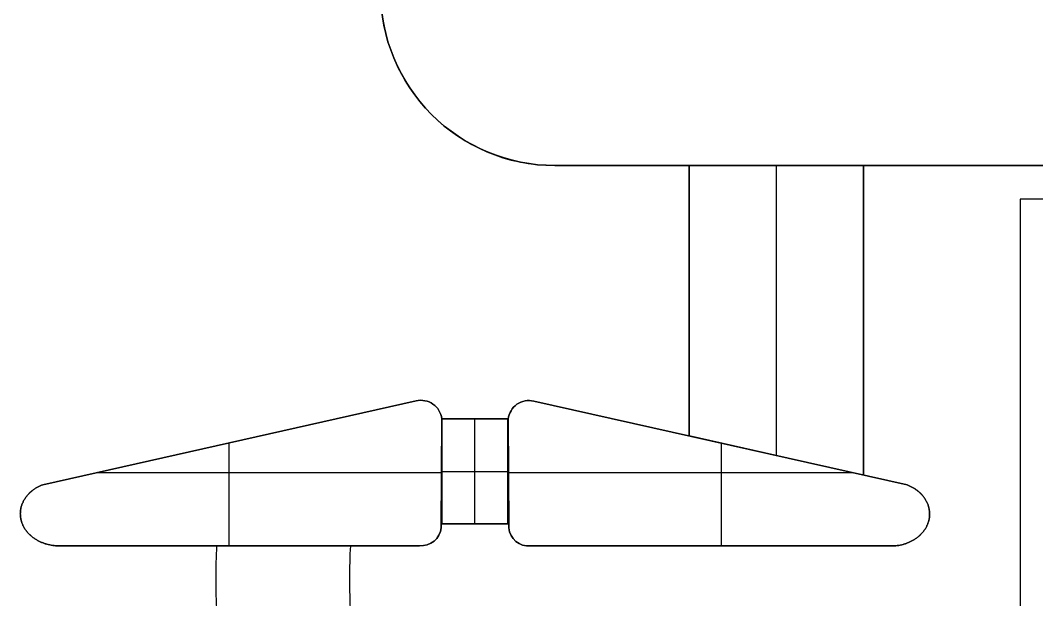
# Model space of a CAD drawing. Extents: x 0 to 96, y 0 to 48.
# Drawn here: x 51.4 to 57.23, y 27.14 to 30.46 of the extents above; entities that cross this region are included whole.
import ezdxf

# ---------------------------------------------------------------- set-up
doc = ezdxf.new("R2010")
doc.units = 0
doc.header["$MEASUREMENT"] = 0
for name, color, linetype in [('POCKETS_10_MM', 5, 'CONTINUOUS'), ('PROFILE_-_OUTSIDE', 18, 'CONTINUOUS'), ('TABS', 51, 'CONTINUOUS')]:
    doc.layers.add(name, color=color, linetype=linetype)

msp = doc.modelspace()

# ---------------------------------------------------------------- linework, layer by layer
at = {"layer": 'POCKETS_10_MM'}
msp.add_lwpolyline([(57.1355, 14.8875), (71.6805, 14.8875), (71.6805, 29.4325), (57.1355, 29.4325)], close=True, dxfattribs=at)
at = {"layer": 'PROFILE_-_OUTSIDE'}
for p, q in [((70.4663, 29.625), (54.4663, 29.625)), ((54.4663, 29.625), (54.4663, 29.625, 0.74)), ((51.5293, 27.7958), (53.6709, 28.2765)), ((51.5293, 27.7958, 0.74), (53.6709, 28.2765, 0.74)), ((53.6709, 28.2765, 0.37), (51.5293, 27.7958, 0.37)), ((53.6709, 28.2765, 0.74), (53.6709, 28.2765)), ((56.4873, 27.7945, 0), (54.3456, 28.2752, 0)), ((56.4873, 27.7945, 0.74), (54.3456, 28.2752, 0.74)), ((54.3456, 28.2752, 0.74), (54.3456, 28.2752, 0)), ((54.3456, 28.2752, 0.37), (56.4873, 27.7945, 0.37)), ((53.7732, 28.2537), (53.7732, 28.2537, 0.74)), ((54.2434, 28.2523, 0), (54.2434, 28.2523, 0.74)), ((53.8176, 28.1739), (53.8176, 28.1739, 0.74)), ((54.1989, 28.1726, 0), (54.1989, 28.1726, 0.74)), ((52.5964, 28.0353), (52.5964, 27.4466)), ((52.5964, 28.0353, 0.74), (52.5964, 27.4466, 0.74)), ((52.6001, 28.0362), (52.6001, 28.0362, 0.74)), ((55.4165, 28.0348, 0), (55.4165, 28.0348, 0.74)), ((55.4201, 28.034, 0), (55.4201, 27.4453, 0)), ((55.4201, 28.034, 0.74), (55.4201, 27.4453, 0.74)), ((51.841, 27.8658), (53.8163, 27.8658)), ((51.841, 27.8658, 0.74), (53.8163, 27.8658, 0.74)), ((56.1756, 27.8645, 0), (54.2002, 27.8645, 0)), ((56.1756, 27.8645, 0.74), (54.2002, 27.8645, 0.74)), ((51.5293, 27.7958, 0.74), (51.5293, 27.7958)), ((56.4873, 27.7945, 0.74), (56.4873, 27.7945, 0)), ((51.4045, 27.5976), (51.4045, 27.5976, 0.74)), ((56.6121, 27.5962, 0), (56.6121, 27.5962, 0.74)), ((53.815, 27.5498), (53.815, 27.5498, 0.74)), ((54.2015, 27.5485, 0), (54.2015, 27.5485, 0.74)), ((51.6035, 27.4466, 0.74), (51.6035, 27.4466)), ((53.69, 27.4466), (53.69, 27.4466, 0.74)), ((54.3265, 27.4453, 0), (54.3265, 27.4453, 0.74)), ((56.4131, 27.4453, 0.74), (56.4131, 27.4453, 0))]:
    msp.add_line(p, q, dxfattribs=at)
for points in [[(70.4663, 47.625, -0.414213), (71.4663, 46.625), (71.4663, 30.625, -0.414214), (70.4663, 29.625), (54.4663, 29.625, -0.414214), (53.4663, 30.625), (53.4663, 46.625, -0.414214), (54.4663, 47.625)], [(70.4663, 47.625, -0.414213), (71.4663, 46.625), (71.4663, 30.625, -0.414214), (70.4663, 29.625), (54.4663, 29.625, -0.414214), (53.4663, 30.625), (53.4663, 46.625, -0.414214), (54.4663, 47.625)], [(70.4663, 47.625), (54.4663, 47.625, 0.414214), (53.4663, 46.625), (53.4663, 30.625, 0.414214), (54.4663, 29.625), (70.4663, 29.625, 0.414214), (71.4663, 30.625), (71.4663, 46.625, 0.414213)]]:
    msp.add_lwpolyline(points, format="xyb", close=True, dxfattribs=at)
for points in [[(53.6709, 28.2765, -0.448322), (53.8176, 28.1739), (53.815, 27.5498)], [(53.6709, 28.2765, -0.448322), (53.8176, 28.1739), (53.815, 27.5498)], [(53.815, 27.5498), (53.8176, 28.1739, 0.448322), (53.6709, 28.2765)], [(54.3456, 28.2752, 0.448322), (54.1989, 28.1726), (54.2015, 27.5485)], [(54.3456, 28.2752, 0.448322), (54.1989, 28.1726), (54.2015, 27.5485)], [(54.2015, 27.5485), (54.1989, 28.1726, -0.448322), (54.3456, 28.2752)], [(53.815, 27.5498, -0.407395), (53.69, 27.4466), (51.6035, 27.4466)], [(53.815, 27.5498, -0.407395), (53.69, 27.4466), (51.6035, 27.4466)], [(51.6035, 27.4466), (53.69, 27.4466, 0.407395), (53.815, 27.5498)], [(54.2015, 27.5485, 0.407395), (54.3265, 27.4453), (56.4131, 27.4453)], [(54.2015, 27.5485, 0.407395), (54.3265, 27.4453), (56.4131, 27.4453)], [(56.4131, 27.4453), (54.3265, 27.4453, -0.407395), (54.2015, 27.5485)]]:
    msp.add_lwpolyline(points, format="xyb", dxfattribs=at)
for points in [[(51.6035, 27.4466), (51.5951, 27.4474), (51.5866, 27.4484), (51.578, 27.4497), (51.5695, 27.4513), (51.5609, 27.4532), (51.5523, 27.4554), (51.5481, 27.4566), (51.5438, 27.4579), (51.5396, 27.4593), (51.5354, 27.4607), (51.5312, 27.4622), (51.527, 27.4639), (51.5229, 27.4655), (51.5188, 27.4673), (51.5147, 27.4691), (51.5107, 27.471), (51.5067, 27.473), (51.5027, 27.4751), (51.4988, 27.4772), (51.495, 27.4794), (51.4912, 27.4817), (51.4874, 27.484), (51.4837, 27.4864), (51.4801, 27.4889), (51.4765, 27.4914), (51.473, 27.494), (51.4696, 27.4967), (51.4662, 27.4994), (51.463, 27.5022), (51.4597, 27.505), (51.4566, 27.5079), (51.4535, 27.5108), (51.4505, 27.5138), (51.4476, 27.5169), (51.4448, 27.5199), (51.4421, 27.5231), (51.4394, 27.5262), (51.4369, 27.5294), (51.4344, 27.5327), (51.432, 27.5359), (51.4297, 27.5392), (51.4275, 27.5425), (51.4254, 27.5459), (51.4233, 27.5493), (51.4214, 27.5527), (51.4196, 27.5561), (51.4178, 27.5595), (51.4161, 27.5629), (51.4146, 27.5664), (51.4131, 27.5698), (51.4117, 27.5733), (51.4104, 27.5768), (51.4092, 27.5802), (51.4081, 27.5837), (51.4071, 27.5872), (51.4061, 27.5906), (51.4052, 27.5941), (51.4045, 27.5976), (51.4038, 27.601), (51.4032, 27.6045), (51.4026, 27.608), (51.4022, 27.6116), (51.4018, 27.6152), (51.4015, 27.6188), (51.4013, 27.6224), (51.4012, 27.626), (51.4011, 27.6297), (51.4012, 27.6334), (51.4013, 27.6371), (51.4015, 27.6408), (51.4019, 27.6445), (51.4023, 27.6483), (51.4028, 27.652), (51.4034, 27.6558), (51.4041, 27.6595), (51.4049, 27.6633), (51.4058, 27.667), (51.4068, 27.6708), (51.4079, 27.6745), (51.4091, 27.6782), (51.4104, 27.6819), (51.4118, 27.6856), (51.4132, 27.6893), (51.4148, 27.6929), (51.4165, 27.6966), (51.4182, 27.7002), (51.4201, 27.7038), (51.422, 27.7073), (51.4241, 27.7108), (51.4262, 27.7143), (51.4284, 27.7177), (51.4307, 27.7211), (51.4331, 27.7245), (51.4356, 27.7278), (51.4382, 27.731), (51.4408, 27.7343), (51.4435, 27.7374), (51.4463, 27.7405), (51.4492, 27.7436), (51.4521, 27.7466), (51.4551, 27.7495), (51.4582, 27.7524), (51.4613, 27.7552), (51.4645, 27.758), (51.4678, 27.7606), (51.4711, 27.7633), (51.4744, 27.7658), (51.4778, 27.7683), (51.4813, 27.7707), (51.4848, 27.7731), (51.4883, 27.7754), (51.4919, 27.7776), (51.4955, 27.7797), (51.4992, 27.7818), (51.5029, 27.7838), (51.5066, 27.7857), (51.5103, 27.7876), (51.5141, 27.7894), (51.5216, 27.7927), (51.5293, 27.7958)], [(51.6035, 27.4466), (51.5951, 27.4474), (51.5866, 27.4484), (51.578, 27.4497), (51.5695, 27.4513), (51.5609, 27.4532), (51.5523, 27.4554), (51.5481, 27.4566), (51.5438, 27.4579), (51.5396, 27.4593), (51.5354, 27.4607), (51.5312, 27.4622), (51.527, 27.4639), (51.5229, 27.4655), (51.5188, 27.4673), (51.5147, 27.4691), (51.5107, 27.471), (51.5067, 27.473), (51.5027, 27.4751), (51.4988, 27.4772), (51.495, 27.4794), (51.4912, 27.4817), (51.4874, 27.484), (51.4837, 27.4864), (51.4801, 27.4889), (51.4765, 27.4914), (51.473, 27.494), (51.4696, 27.4967), (51.4662, 27.4994), (51.463, 27.5022), (51.4597, 27.505), (51.4566, 27.5079), (51.4535, 27.5108), (51.4505, 27.5138), (51.4476, 27.5169), (51.4448, 27.5199), (51.4421, 27.5231), (51.4394, 27.5262), (51.4369, 27.5294), (51.4344, 27.5327), (51.432, 27.5359), (51.4297, 27.5392), (51.4275, 27.5425), (51.4254, 27.5459), (51.4233, 27.5493), (51.4214, 27.5527), (51.4196, 27.5561), (51.4178, 27.5595), (51.4161, 27.5629), (51.4146, 27.5664), (51.4131, 27.5698), (51.4117, 27.5733), (51.4104, 27.5768), (51.4092, 27.5802), (51.4081, 27.5837), (51.4071, 27.5872), (51.4061, 27.5906), (51.4052, 27.5941), (51.4045, 27.5976), (51.4038, 27.601), (51.4032, 27.6045), (51.4026, 27.608), (51.4022, 27.6116), (51.4018, 27.6152), (51.4015, 27.6188), (51.4013, 27.6224), (51.4012, 27.626), (51.4011, 27.6297), (51.4012, 27.6334), (51.4013, 27.6371), (51.4015, 27.6408), (51.4019, 27.6445), (51.4023, 27.6483), (51.4028, 27.652), (51.4034, 27.6558), (51.4041, 27.6595), (51.4049, 27.6633), (51.4058, 27.667), (51.4068, 27.6708), (51.4079, 27.6745), (51.4091, 27.6782), (51.4104, 27.6819), (51.4118, 27.6856), (51.4132, 27.6893), (51.4148, 27.6929), (51.4165, 27.6966), (51.4182, 27.7002), (51.4201, 27.7038), (51.422, 27.7073), (51.4241, 27.7108), (51.4262, 27.7143), (51.4284, 27.7177), (51.4307, 27.7211), (51.4331, 27.7245), (51.4356, 27.7278), (51.4382, 27.731), (51.4408, 27.7343), (51.4435, 27.7374), (51.4463, 27.7405), (51.4492, 27.7436), (51.4521, 27.7466), (51.4551, 27.7495), (51.4582, 27.7524), (51.4613, 27.7552), (51.4645, 27.758), (51.4678, 27.7606), (51.4711, 27.7633), (51.4744, 27.7658), (51.4778, 27.7683), (51.4813, 27.7707), (51.4848, 27.7731), (51.4883, 27.7754), (51.4919, 27.7776), (51.4955, 27.7797), (51.4992, 27.7818), (51.5029, 27.7838), (51.5066, 27.7857), (51.5103, 27.7876), (51.5141, 27.7894), (51.5216, 27.7927), (51.5293, 27.7958)], [(51.5293, 27.7958), (51.5216, 27.7927), (51.5141, 27.7894), (51.5103, 27.7876), (51.5066, 27.7857), (51.5029, 27.7838), (51.4992, 27.7818), (51.4955, 27.7797), (51.4919, 27.7776), (51.4883, 27.7754), (51.4848, 27.7731), (51.4813, 27.7707), (51.4778, 27.7683), (51.4744, 27.7658), (51.4711, 27.7633), (51.4678, 27.7606), (51.4645, 27.758), (51.4613, 27.7552), (51.4582, 27.7524), (51.4551, 27.7495), (51.4521, 27.7466), (51.4492, 27.7436), (51.4463, 27.7405), (51.4435, 27.7374), (51.4408, 27.7343), (51.4382, 27.731), (51.4356, 27.7278), (51.4331, 27.7245), (51.4307, 27.7211), (51.4284, 27.7177), (51.4262, 27.7143), (51.4241, 27.7108), (51.422, 27.7073), (51.4201, 27.7038), (51.4182, 27.7002), (51.4165, 27.6966), (51.4148, 27.6929), (51.4132, 27.6893), (51.4118, 27.6856), (51.4104, 27.6819), (51.4091, 27.6782), (51.4079, 27.6745), (51.4068, 27.6708), (51.4058, 27.667), (51.4049, 27.6633), (51.4041, 27.6595), (51.4034, 27.6558), (51.4028, 27.652), (51.4023, 27.6483), (51.4019, 27.6445), (51.4015, 27.6408), (51.4013, 27.6371), (51.4012, 27.6334), (51.4011, 27.6297), (51.4012, 27.626), (51.4013, 27.6224), (51.4015, 27.6188), (51.4018, 27.6152), (51.4022, 27.6116), (51.4026, 27.608), (51.4032, 27.6045), (51.4038, 27.601), (51.4045, 27.5976), (51.4052, 27.5941), (51.4061, 27.5906), (51.4071, 27.5872), (51.4081, 27.5837), (51.4092, 27.5802), (51.4104, 27.5768), (51.4117, 27.5733), (51.4131, 27.5698), (51.4146, 27.5664), (51.4161, 27.5629), (51.4178, 27.5595), (51.4196, 27.5561), (51.4214, 27.5527), (51.4233, 27.5493), (51.4254, 27.5459), (51.4275, 27.5425), (51.4297, 27.5392), (51.432, 27.5359), (51.4344, 27.5327), (51.4369, 27.5294), (51.4394, 27.5262), (51.4421, 27.5231), (51.4448, 27.5199), (51.4476, 27.5169), (51.4505, 27.5138), (51.4535, 27.5108), (51.4566, 27.5079), (51.4597, 27.505), (51.463, 27.5022), (51.4662, 27.4994), (51.4696, 27.4967), (51.473, 27.494), (51.4765, 27.4914), (51.4801, 27.4889), (51.4837, 27.4864), (51.4874, 27.484), (51.4912, 27.4817), (51.495, 27.4794), (51.4988, 27.4772), (51.5027, 27.4751), (51.5067, 27.473), (51.5107, 27.471), (51.5147, 27.4691), (51.5188, 27.4673), (51.5229, 27.4655), (51.527, 27.4639), (51.5312, 27.4622), (51.5354, 27.4607), (51.5396, 27.4593), (51.5438, 27.4579), (51.5481, 27.4566), (51.5523, 27.4554), (51.5609, 27.4532), (51.5695, 27.4513), (51.578, 27.4497), (51.5866, 27.4484), (51.5951, 27.4474), (51.6035, 27.4466)], [(56.4131, 27.4453), (56.4215, 27.446), (56.43, 27.4471), (56.4385, 27.4484), (56.4471, 27.45), (56.4557, 27.4519), (56.4642, 27.4541), (56.4685, 27.4553), (56.4727, 27.4566), (56.477, 27.458), (56.4812, 27.4594), (56.4854, 27.4609), (56.4895, 27.4625), (56.4937, 27.4642), (56.4978, 27.466), (56.5018, 27.4678), (56.5059, 27.4697), (56.5099, 27.4717), (56.5138, 27.4737), (56.5177, 27.4759), (56.5216, 27.4781), (56.5254, 27.4803), (56.5291, 27.4827), (56.5328, 27.4851), (56.5364, 27.4876), (56.54, 27.4901), (56.5435, 27.4927), (56.5469, 27.4954), (56.5503, 27.4981), (56.5536, 27.5009), (56.5568, 27.5037), (56.56, 27.5066), (56.563, 27.5095), (56.566, 27.5125), (56.5689, 27.5155), (56.5717, 27.5186), (56.5745, 27.5217), (56.5771, 27.5249), (56.5797, 27.5281), (56.5822, 27.5313), (56.5846, 27.5346), (56.5869, 27.5379), (56.5891, 27.5412), (56.5912, 27.5446), (56.5932, 27.5479), (56.5952, 27.5513), (56.597, 27.5547), (56.5988, 27.5582), (56.6004, 27.5616), (56.602, 27.5651), (56.6035, 27.5685), (56.6049, 27.572), (56.6061, 27.5755), (56.6074, 27.5789), (56.6085, 27.5824), (56.6095, 27.5859), (56.6105, 27.5893), (56.6113, 27.5928), (56.6121, 27.5962), (56.6128, 27.5997), (56.6134, 27.6032), (56.6139, 27.6067), (56.6144, 27.6103), (56.6148, 27.6138), (56.6151, 27.6174), (56.6153, 27.6211), (56.6154, 27.6247), (56.6154, 27.6284), (56.6154, 27.6321), (56.6152, 27.6358), (56.615, 27.6395), (56.6147, 27.6432), (56.6143, 27.647), (56.6138, 27.6507), (56.6131, 27.6545), (56.6124, 27.6582), (56.6116, 27.662), (56.6107, 27.6657), (56.6097, 27.6694), (56.6087, 27.6732), (56.6075, 27.6769), (56.6062, 27.6806), (56.6048, 27.6843), (56.6033, 27.688), (56.6017, 27.6916), (56.6001, 27.6953), (56.5983, 27.6989), (56.5965, 27.7024), (56.5945, 27.706), (56.5925, 27.7095), (56.5903, 27.713), (56.5881, 27.7164), (56.5858, 27.7198), (56.5834, 27.7232), (56.5809, 27.7265), (56.5784, 27.7297), (56.5757, 27.7329), (56.573, 27.7361), (56.5702, 27.7392), (56.5674, 27.7423), (56.5644, 27.7453), (56.5614, 27.7482), (56.5584, 27.7511), (56.5552, 27.7539), (56.552, 27.7566), (56.5488, 27.7593), (56.5455, 27.7619), (56.5421, 27.7645), (56.5387, 27.767), (56.5353, 27.7694), (56.5318, 27.7718), (56.5282, 27.7741), (56.5246, 27.7763), (56.521, 27.7784), (56.5174, 27.7805), (56.5137, 27.7825), (56.51, 27.7844), (56.5062, 27.7863), (56.5025, 27.7881), (56.4949, 27.7914), (56.4873, 27.7945)], [(56.4131, 27.4453), (56.4215, 27.446), (56.43, 27.4471), (56.4385, 27.4484), (56.4471, 27.45), (56.4557, 27.4519), (56.4642, 27.4541), (56.4685, 27.4553), (56.4727, 27.4566), (56.477, 27.458), (56.4812, 27.4594), (56.4854, 27.4609), (56.4895, 27.4625), (56.4937, 27.4642), (56.4978, 27.466), (56.5018, 27.4678), (56.5059, 27.4697), (56.5099, 27.4717), (56.5138, 27.4737), (56.5177, 27.4759), (56.5216, 27.4781), (56.5254, 27.4803), (56.5291, 27.4827), (56.5328, 27.4851), (56.5364, 27.4876), (56.54, 27.4901), (56.5435, 27.4927), (56.5469, 27.4954), (56.5503, 27.4981), (56.5536, 27.5009), (56.5568, 27.5037), (56.56, 27.5066), (56.563, 27.5095), (56.566, 27.5125), (56.5689, 27.5155), (56.5717, 27.5186), (56.5745, 27.5217), (56.5771, 27.5249), (56.5797, 27.5281), (56.5822, 27.5313), (56.5846, 27.5346), (56.5869, 27.5379), (56.5891, 27.5412), (56.5912, 27.5446), (56.5932, 27.5479), (56.5952, 27.5513), (56.597, 27.5547), (56.5988, 27.5582), (56.6004, 27.5616), (56.602, 27.5651), (56.6035, 27.5685), (56.6049, 27.572), (56.6061, 27.5755), (56.6074, 27.5789), (56.6085, 27.5824), (56.6095, 27.5859), (56.6105, 27.5893), (56.6113, 27.5928), (56.6121, 27.5962), (56.6128, 27.5997), (56.6134, 27.6032), (56.6139, 27.6067), (56.6144, 27.6103), (56.6148, 27.6138), (56.6151, 27.6174), (56.6153, 27.6211), (56.6154, 27.6247), (56.6154, 27.6284), (56.6154, 27.6321), (56.6152, 27.6358), (56.615, 27.6395), (56.6147, 27.6432), (56.6143, 27.647), (56.6138, 27.6507), (56.6131, 27.6545), (56.6124, 27.6582), (56.6116, 27.662), (56.6107, 27.6657), (56.6097, 27.6694), (56.6087, 27.6732), (56.6075, 27.6769), (56.6062, 27.6806), (56.6048, 27.6843), (56.6033, 27.688), (56.6017, 27.6916), (56.6001, 27.6953), (56.5983, 27.6989), (56.5965, 27.7024), (56.5945, 27.706), (56.5925, 27.7095), (56.5903, 27.713), (56.5881, 27.7164), (56.5858, 27.7198), (56.5834, 27.7232), (56.5809, 27.7265), (56.5784, 27.7297), (56.5757, 27.7329), (56.573, 27.7361), (56.5702, 27.7392), (56.5674, 27.7423), (56.5644, 27.7453), (56.5614, 27.7482), (56.5584, 27.7511), (56.5552, 27.7539), (56.552, 27.7566), (56.5488, 27.7593), (56.5455, 27.7619), (56.5421, 27.7645), (56.5387, 27.767), (56.5353, 27.7694), (56.5318, 27.7718), (56.5282, 27.7741), (56.5246, 27.7763), (56.521, 27.7784), (56.5174, 27.7805), (56.5137, 27.7825), (56.51, 27.7844), (56.5062, 27.7863), (56.5025, 27.7881), (56.4949, 27.7914), (56.4873, 27.7945)], [(56.4873, 27.7945), (56.4949, 27.7914), (56.5025, 27.7881), (56.5062, 27.7863), (56.51, 27.7844), (56.5137, 27.7825), (56.5174, 27.7805), (56.521, 27.7784), (56.5246, 27.7763), (56.5282, 27.7741), (56.5318, 27.7718), (56.5353, 27.7694), (56.5387, 27.767), (56.5421, 27.7645), (56.5455, 27.7619), (56.5488, 27.7593), (56.552, 27.7566), (56.5552, 27.7539), (56.5584, 27.7511), (56.5614, 27.7482), (56.5644, 27.7453), (56.5674, 27.7423), (56.5702, 27.7392), (56.573, 27.7361), (56.5757, 27.7329), (56.5784, 27.7297), (56.5809, 27.7265), (56.5834, 27.7232), (56.5858, 27.7198), (56.5881, 27.7164), (56.5903, 27.713), (56.5925, 27.7095), (56.5945, 27.706), (56.5965, 27.7024), (56.5983, 27.6989), (56.6001, 27.6953), (56.6017, 27.6916), (56.6033, 27.688), (56.6048, 27.6843), (56.6062, 27.6806), (56.6075, 27.6769), (56.6087, 27.6732), (56.6097, 27.6694), (56.6107, 27.6657), (56.6116, 27.662), (56.6124, 27.6582), (56.6131, 27.6545), (56.6138, 27.6507), (56.6143, 27.647), (56.6147, 27.6432), (56.615, 27.6395), (56.6152, 27.6358), (56.6154, 27.6321), (56.6154, 27.6284), (56.6154, 27.6247), (56.6153, 27.6211), (56.6151, 27.6174), (56.6148, 27.6138), (56.6144, 27.6103), (56.6139, 27.6067), (56.6134, 27.6032), (56.6128, 27.5997), (56.6121, 27.5962), (56.6113, 27.5928), (56.6105, 27.5893), (56.6095, 27.5859), (56.6085, 27.5824), (56.6074, 27.5789), (56.6061, 27.5755), (56.6049, 27.572), (56.6035, 27.5685), (56.602, 27.5651), (56.6004, 27.5616), (56.5988, 27.5582), (56.597, 27.5547), (56.5952, 27.5513), (56.5932, 27.5479), (56.5912, 27.5446), (56.5891, 27.5412), (56.5869, 27.5379), (56.5846, 27.5346), (56.5822, 27.5313), (56.5797, 27.5281), (56.5771, 27.5249), (56.5745, 27.5217), (56.5717, 27.5186), (56.5689, 27.5155), (56.566, 27.5125), (56.563, 27.5095), (56.56, 27.5066), (56.5568, 27.5037), (56.5536, 27.5009), (56.5503, 27.4981), (56.5469, 27.4954), (56.5435, 27.4927), (56.54, 27.4901), (56.5364, 27.4876), (56.5328, 27.4851), (56.5291, 27.4827), (56.5254, 27.4803), (56.5216, 27.4781), (56.5177, 27.4759), (56.5138, 27.4737), (56.5099, 27.4717), (56.5059, 27.4697), (56.5018, 27.4678), (56.4978, 27.466), (56.4937, 27.4642), (56.4895, 27.4625), (56.4854, 27.4609), (56.4812, 27.4594), (56.477, 27.458), (56.4727, 27.4566), (56.4685, 27.4553), (56.4642, 27.4541), (56.4557, 27.4519), (56.4471, 27.45), (56.4385, 27.4484), (56.43, 27.4471), (56.4215, 27.446), (56.4131, 27.4453)]]:
    msp.add_lwpolyline(points, dxfattribs=at)
msp.add_arc((54.4663, 30.625), 1, 180, 270, dxfattribs=at)
at = {"layer": 'TABS'}
for p, q in [((55.2368, 29.625, 0), (55.2368, 29.625, 0.15)), ((55.2866, 29.625, 0.15), (55.2368, 29.625, 0.15)), ((55.2368, 29.625, 0), (55.2368, 28.0752, 0)), ((55.2368, 29.625, 0.15), (55.2368, 28.0752, 0.15)), ((55.2866, 29.625, 0), (55.2368, 29.625, 0)), ((55.2368, 28.0752, 0.075), (55.2368, 29.625, 0.075)), ((56.2368, 29.625, 0.15), (55.2866, 29.625, 0.15)), ((56.2368, 29.625, 0), (55.2866, 29.625, 0)), ((55.7368, 27.9629, 0), (55.7368, 29.625, 0)), ((55.7368, 27.9629, 0.15), (55.7368, 29.625, 0.15)), ((56.2368, 27.8507, 0), (56.2368, 29.625, 0)), ((56.2368, 27.8507, 0.15), (56.2368, 29.625, 0.15)), ((56.2368, 29.625, 0.15), (56.2368, 29.625, 0)), ((56.2368, 29.625, 0.075), (56.2368, 27.8507, 0.075)), ((53.8176, 28.1739, 0), (53.8176, 27.571, 0)), ((54.1976, 28.1739, 0), (53.8176, 28.1739, 0)), ((54.1976, 28.1739, 0.15), (53.8176, 28.1739, 0.15)), ((53.8176, 28.1739, 0.15), (53.8176, 28.1739, 0)), ((53.8176, 28.1739, 0.15), (53.8176, 27.571, 0.15)), ((53.8176, 28.1739, 0.075), (54.1976, 28.1739, 0.075)), ((53.8176, 27.571, 0.075), (53.8176, 28.1739, 0.075)), ((54.0076, 27.571, 0), (54.0076, 28.1739, 0)), ((54.0076, 28.1739, 0), (54.0076, 28.1739, 0.15)), ((54.0076, 27.571, 0.15), (54.0076, 28.1739, 0.15)), ((54.1976, 27.571, 0), (54.1976, 28.1739, 0)), ((54.1976, 27.571, 0.15), (54.1976, 28.1739, 0.15)), ((54.1976, 28.1739, 0), (54.1976, 28.1739, 0.15)), ((54.1976, 28.1739, 0.075), (54.1976, 27.571, 0.075)), ((55.2368, 28.0752, 0), (55.2368, 28.0752, 0.15)), ((56.2368, 27.8507, 0.15), (55.2368, 28.0752, 0.15)), ((56.2368, 27.8507, 0), (55.2368, 28.0752, 0)), ((55.4165, 28.0348, 0), (55.4165, 28.0348, 0.15)), ((53.8176, 27.8725, 0), (54.1976, 27.8725, 0)), ((53.8176, 27.8725, 0), (53.8176, 27.8725, 0.15)), ((53.8176, 27.8725, 0.15), (54.1976, 27.8725, 0.15)), ((54.1976, 27.8725, 0), (54.1976, 27.8725, 0.15)), ((56.2368, 27.8507, 0.15), (56.2368, 27.8507, 0)), ((53.8176, 27.571, 0), (54.1976, 27.571, 0)), ((53.8176, 27.571, 0), (53.8176, 27.571, 0.15)), ((53.8176, 27.571, 0.15), (54.1976, 27.571, 0.15)), ((54.1976, 27.571, 0.075), (53.8176, 27.571, 0.075)), ((54.0076, 27.571, 0), (54.0076, 27.571, 0.15)), ((54.1976, 27.571, 0), (54.1976, 27.571, 0.15)), ((52.5264, 27.4466), (52.5264, 27.4466, 0.15)), ((53.294, 27.4466, 0.15), (52.5264, 27.4466, 0.15)), ((53.294, 27.4466), (52.5264, 27.4466)), ((53.294, 27.4466, 0.15), (53.294, 27.4466)), ((52.5219, 27.2566), (52.5219, 27.2566, 0.15)), ((53.2885, 27.2566), (53.2885, 27.2566, 0.15))]:
    msp.add_line(p, q, dxfattribs=at)
for centre, radius, start, end in [((56.5842, 27.2566), 4.0623, 177.31919, 182.68081), ((56.5842, 27.2566, 0.15), 4.0623, 177.31919, 182.68081), ((56.5842, 27.2566, 0.075), 4.0623, 177.31919, 182.68081), ((56.5842, 27.2566), 3.2957, 176.69502, 183.30498), ((56.5842, 27.2566, 0.15), 3.2957, 176.69502, 183.30498), ((56.5842, 27.2566, 0.075), 3.2957, 176.69502, 183.30498)]:
    msp.add_arc(centre, radius, start, end, dxfattribs=at)

doc.saveas('drawing.dxf')
